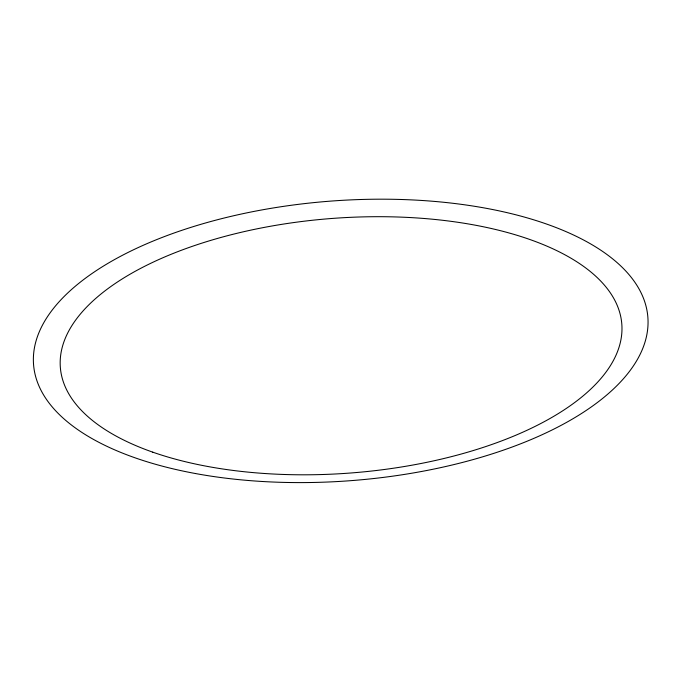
<?xml version="1.0" encoding="UTF-8"?>
<svg xmlns="http://www.w3.org/2000/svg" width="682" height="682" viewBox="0 0 682 682"><rect width="100%" height="100%" fill="white"/><g stroke="black" fill="none" stroke-linecap="round" stroke-linejoin="round"><path stroke-width="1.02" d="M195.521 473.547A308.076 140.142 -4.4 0 0 647.9 317.727A308.076 140.142 -4.4 0 0 178.684 231.403A308.076 140.142 -4.4 0 0 195.521 473.547M152.751 452.157A281.564 127.611 -4.4 0 0 615.744 355.782A281.564 127.611 -4.4 0 0 254.727 229.305A281.564 127.611 -4.4 0 0 152.751 452.157"/></g></svg>
